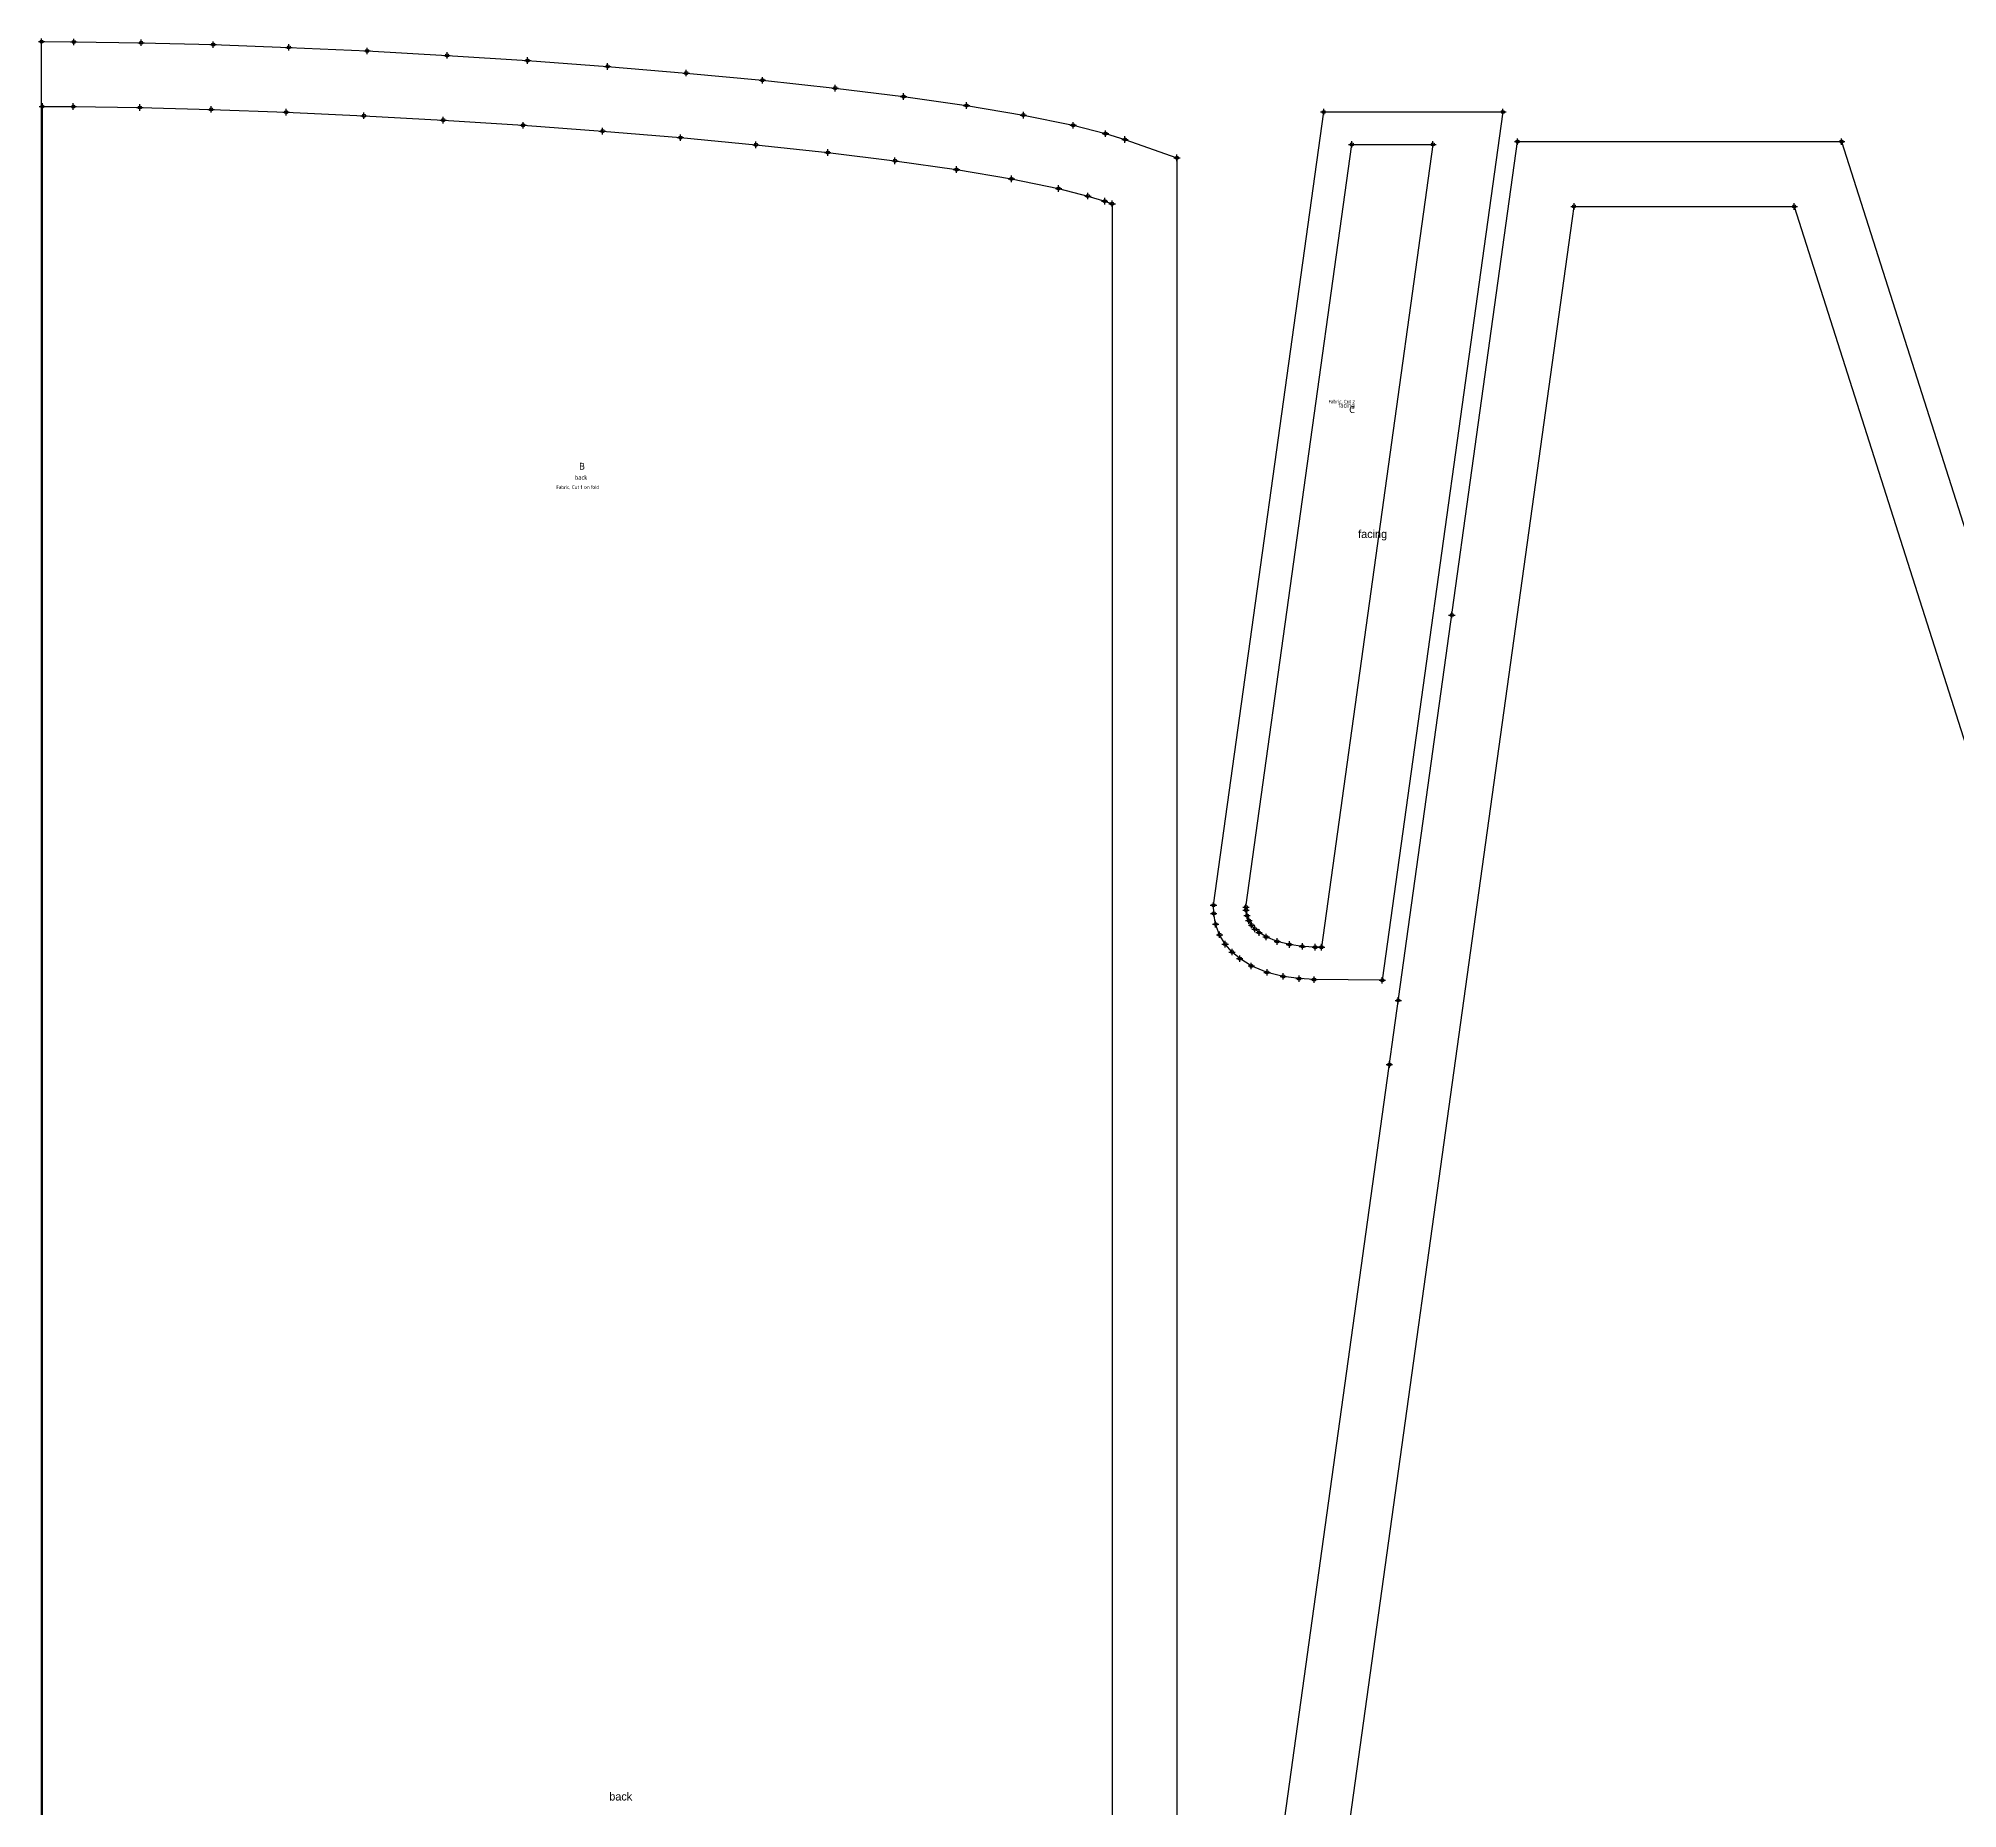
# Model space of a CAD drawing. Extents: x 0 to 1185, y -1 to 1092.
# Drawn here: x 0 to 592, y 546 to 1092 of the extents above; entities that cross this region are included whole.
import ezdxf

# ---------------------------------------------------------------- set-up
doc = ezdxf.new("R2010")
doc.units = 0
doc.header["$PDMODE"] = 34
for name, color, linetype in [('1', 250, 'CONTINUOUS'), ('14', 250, 'CONTINUOUS'), ('15', 250, 'CONTINUOUS'), ('2', 250, 'CONTINUOUS'), ('3', 250, 'CONTINUOUS'), ('4', 250, 'CONTINUOUS'), ('7', 250, 'CONTINUOUS'), ('84', 250, 'CONTINUOUS'), ('87', 250, 'CONTINUOUS')]:
    doc.layers.add(name, color=color, linetype=linetype)
doc.styles.add('YU GOTHIC UI', font='YU GOTHIC UI')
doc.styles.add('YU GOTHIC UI_BOLD', font='YU GOTHIC UI')

# ---------------------------------------------------------------- blocks, each defined once
blk = doc.blocks.new('FRONT_AND_SIDE')
at = {"layer": '1'}
blk.add_lwpolyline([(456.7, 1060.04), (556.65, 1060.04), (599.41, 925.89), (642.16, 1060.04), (739.31, 1060.04), (782.07, 925.89), (824.83, 1060.04), (925.36, 1060.04), (926.36, 1050.56), (927.74, 1063.65), (952.18, 1059.11), (958.29, 1057.7), (966.67, 1055.23), (980.1, 1050.02), (991.84, 1045.27), (997.37, 1043.47), (1001.16, 1042.46), (1005.33, 1041.58), (1009.93, 1040.86), (1015.09, 1040.28), (1021.22, 1040.06), (1183.72, 0.04), (309.48, 0.04), (456.7, 1060.04)], close=True, dxfattribs=at)
at = {"layer": '14'}
blk.add_lwpolyline([(1180.36, 20.04), (332.45, 20.04), (474.11, 1040.04), (474.11, 1040.04), (542.03, 1040.04), (599.41, 860.04)], dxfattribs=at)
at = {"layer": '2'}
for p in [(456.7, 1060.04), (456.7, 1060.04), (556.65, 1060.04), (474.11, 1040.04), (474.11, 1040.04), (542.03, 1040.04)]:
    blk.add_point(p, dxfattribs=at)
at = {"layer": '4'}
for p in [(436.42, 914.02, 10), (419.91, 795.16, 10), (417.16, 775.36, 10)]:
    blk.add_point(p, dxfattribs=at)
at = {"layer": '84'}
blk.add_lwpolyline([(456.7, 1060.04), (556.65, 1060.04), (599.41, 925.89), (642.16, 1060.04), (739.31, 1060.04), (782.07, 925.89), (824.83, 1060.04), (925.36, 1060.04), (926.36, 1050.56), (927.74, 1063.65), (952.18, 1059.11), (958.29, 1057.7), (966.67, 1055.23), (980.1, 1050.02), (991.84, 1045.27), (997.37, 1043.47), (1001.16, 1042.46), (1005.33, 1041.58), (1009.93, 1040.86), (1015.09, 1040.28), (1021.22, 1040.06), (1183.72, 0.04), (309.48, 0.04), (456.7, 1060.04)], close=True, dxfattribs=at)
at = {"layer": '87'}
blk.add_lwpolyline([(1180.36, 20.04), (332.45, 20.04), (474.11, 1040.04), (474.11, 1040.04), (542.03, 1040.04), (599.41, 860.04)], dxfattribs=at)
at = {"layer": '1', "flags": 2}
blk.add_attdef('Dependency', (309.48, 0.04), '', height=3, dxfattribs=at)
blk.add_attdef('Dependency', (309.48, 0.04), '', height=3, dxfattribs=at)
blk.add_attdef('Dependency', (309.48, 0.04), '', height=3, dxfattribs=at)
blk = doc.blocks.new('FACING')
at = {"layer": '1'}
blk.add_lwpolyline([(396.88, 1069.17), (452.17, 1069.17), (414.97, 801.36), (393.92, 801.57), (389.3, 801.86), (384.43, 802.56), (379.46, 803.8), (374.55, 805.78), (370.98, 808.03), (368.6, 810.08), (366.5, 812.52), (364.77, 815.41), (363.55, 818.66), (362.96, 821.99), (362.89, 824.48), (396.88, 1069.17)], close=True, dxfattribs=at)
at = {"layer": '14'}
blk.add_lwpolyline([(405.58, 1059.17), (430.58, 1059.17), (396.19, 811.55), (394.29, 811.56), (390.33, 811.82), (386.35, 812.39), (382.56, 813.33), (379.13, 814.72), (376.94, 816.1), (375.69, 817.17), (374.64, 818.4), (373.81, 819.77), (373.24, 821.3), (372.94, 823), (372.91, 823.93), (405.58, 1059.17)], close=True, dxfattribs=at)
at = {"layer": '2'}
for p in [(396.88, 1069.17), (396.88, 1069.17), (452.17, 1069.17), (405.58, 1059.17), (405.58, 1059.17), (430.58, 1059.17), (362.89, 824.48), (372.91, 823.93), (396.19, 811.55), (414.97, 801.36)]:
    blk.add_point(p, dxfattribs=at)
at = {"layer": '3'}
for p in [(372.94, 823), (362.96, 821.99), (363.55, 818.66), (373.24, 821.3), (373.81, 819.77), (374.64, 818.4), (375.69, 817.17), (364.77, 815.41), (366.5, 812.52), (376.94, 816.1), (379.13, 814.72), (382.56, 813.33), (386.35, 812.39), (390.33, 811.82), (394.29, 811.56), (368.6, 810.08), (370.98, 808.03), (374.55, 805.78), (379.46, 803.8), (384.43, 802.56), (389.3, 801.86), (393.92, 801.57)]:
    blk.add_point(p, dxfattribs=at)
at = {"layer": '84'}
blk.add_lwpolyline([(396.88, 1069.17), (452.17, 1069.17), (414.97, 801.36), (393.92, 801.57), (389.3, 801.86), (384.43, 802.56), (379.46, 803.8), (374.55, 805.78), (370.98, 808.03), (368.6, 810.08), (366.5, 812.52), (364.77, 815.41), (363.55, 818.66), (362.96, 821.99), (362.89, 824.48), (396.88, 1069.17)], close=True, dxfattribs=at)
at = {"layer": '87'}
blk.add_lwpolyline([(405.58, 1059.17), (430.58, 1059.17), (396.19, 811.55), (394.29, 811.56), (390.33, 811.82), (386.35, 812.39), (382.56, 813.33), (379.13, 814.72), (376.94, 816.1), (375.69, 817.17), (374.64, 818.4), (373.81, 819.77), (373.24, 821.3), (372.94, 823), (372.91, 823.93), (405.58, 1059.17)], close=True, dxfattribs=at)
at = {"layer": '1'}
for s, height, style, p in [('Fabric, Cut 2', 1.0583, 'YU GOTHIC UI', (398.37, 979.32)), ('facing', 1.323, 'YU GOTHIC UI_BOLD', (401.4, 978)), ('C', 2.12, 'YU GOTHIC UI_BOLD', (404.75, 976.33))]:
    blk.add_text(s, height=height, dxfattribs=dict(at, style=style)).set_placement(p)
at = {"layer": '15'}
blk.add_text('facing', height=2.5, dxfattribs=at).set_placement((407.53, 937.76))
blk = doc.blocks.new('BACK')
at = {"layer": '1'}
blk.add_lwpolyline([(1.38, 1090.87), (11.32, 1090.77), (32.09, 1090.55), (54.31, 1089.96), (77.66, 1089.1), (101.81, 1087.99), (126.45, 1086.63), (151.28, 1085.03), (175.99, 1083.21), (200.24, 1081.18), (223.75, 1078.96), (246.19, 1076.54), (267.27, 1073.94), (286.71, 1071.17), (304.23, 1068.21), (319.6, 1065.06), (329.56, 1062.51), (335.58, 1060.68), (351.61, 1055.03), (351.61, 0.87), (1.38, 0.87), (1.38, 1090.87)], close=True, dxfattribs=at)
at = {"layer": '14'}
blk.add_lwpolyline([(1.61, 1070.87), (11.15, 1070.85), (31.68, 1070.55), (53.68, 1069.97), (76.83, 1069.12), (100.79, 1068.01), (125.26, 1066.66), (149.91, 1065.08), (174.42, 1063.27), (198.47, 1061.26), (221.73, 1059.06), (243.89, 1056.67), (264.63, 1054.12), (283.63, 1051.41), (300.56, 1048.55), (315.1, 1045.57), (324.16, 1043.25), (329.34, 1041.67), (331.61, 1040.87), (331.61, 20.87), (1.61, 20.87), (1.61, 1070.87)], close=True, dxfattribs=at)
at = {"layer": '2'}
for p in [(1.38, 1090.87), (1.38, 1090.87), (1.61, 1070.87), (1.61, 1070.87), (351.61, 1055.03), (331.61, 1040.87), (1.61, 20.87), (331.61, 20.87), (1.38, 0.87), (351.61, 0.87)]:
    blk.add_point(p, dxfattribs=at)
at = {"layer": '3'}
for p in [(11.32, 1090.77), (32.09, 1090.55), (54.31, 1089.96), (77.66, 1089.1), (101.81, 1087.99), (126.45, 1086.63), (151.28, 1085.03), (175.99, 1083.21), (200.24, 1081.18), (223.75, 1078.96), (246.19, 1076.54), (267.27, 1073.94), (11.15, 1070.85), (31.68, 1070.55), (53.68, 1069.97), (76.83, 1069.12), (100.79, 1068.01), (125.26, 1066.66), (286.71, 1071.17), (304.23, 1068.21), (149.91, 1065.08), (174.42, 1063.27), (198.47, 1061.26), (319.6, 1065.06), (329.56, 1062.51), (335.58, 1060.68), (221.73, 1059.06), (243.89, 1056.67), (264.63, 1054.12), (283.63, 1051.41), (300.56, 1048.55), (315.1, 1045.57), (324.16, 1043.25), (329.34, 1041.67)]:
    blk.add_point(p, dxfattribs=at)
at = {"layer": '7'}
blk.add_line((1.61, 20.87), (1.61, 1070.87), dxfattribs=at)
at = {"layer": '84'}
blk.add_lwpolyline([(1.38, 1090.87), (11.32, 1090.77), (32.09, 1090.55), (54.31, 1089.96), (77.66, 1089.1), (101.81, 1087.99), (126.45, 1086.63), (151.28, 1085.03), (175.99, 1083.21), (200.24, 1081.18), (223.75, 1078.96), (246.19, 1076.54), (267.27, 1073.94), (286.71, 1071.17), (304.23, 1068.21), (319.6, 1065.06), (329.56, 1062.51), (335.58, 1060.68), (351.61, 1055.03), (351.61, 0.87), (1.38, 0.87), (1.38, 1090.87)], close=True, dxfattribs=at)
at = {"layer": '87'}
blk.add_lwpolyline([(1.61, 1070.87), (11.15, 1070.85), (31.68, 1070.55), (53.68, 1069.97), (76.83, 1069.12), (100.79, 1068.01), (125.26, 1066.66), (149.91, 1065.08), (174.42, 1063.27), (198.47, 1061.26), (221.73, 1059.06), (243.89, 1056.67), (264.63, 1054.12), (283.63, 1051.41), (300.56, 1048.55), (315.1, 1045.57), (324.16, 1043.25), (329.34, 1041.67), (331.61, 1040.87), (331.61, 20.87), (1.61, 20.87), (1.61, 1070.87)], close=True, dxfattribs=at)
at = {"layer": '1'}
for s, height, style, p in [('B', 2.12, 'YU GOTHIC UI_BOLD', (167.17, 958.84)), ('Fabric, Cut 1 on fold', 1.0583, 'YU GOTHIC UI', (160.16, 952.93)), ('back', 1.323, 'YU GOTHIC UI_BOLD', (165.85, 955.76))]:
    blk.add_text(s, height=height, dxfattribs=dict(at, style=style)).set_placement(p)
at = {"layer": '15'}
blk.add_text('back', height=2.5, dxfattribs=at).set_placement((176.5, 548.37))

msp = doc.modelspace()

# ---------------------------------------------------------------- block references
at = {"layer": '1'}
for name in ['BACK', 'FACING', 'FRONT_AND_SIDE']:
    msp.add_blockref(name, (0, 0), dxfattribs=at)

doc.saveas('drawing.dxf')
